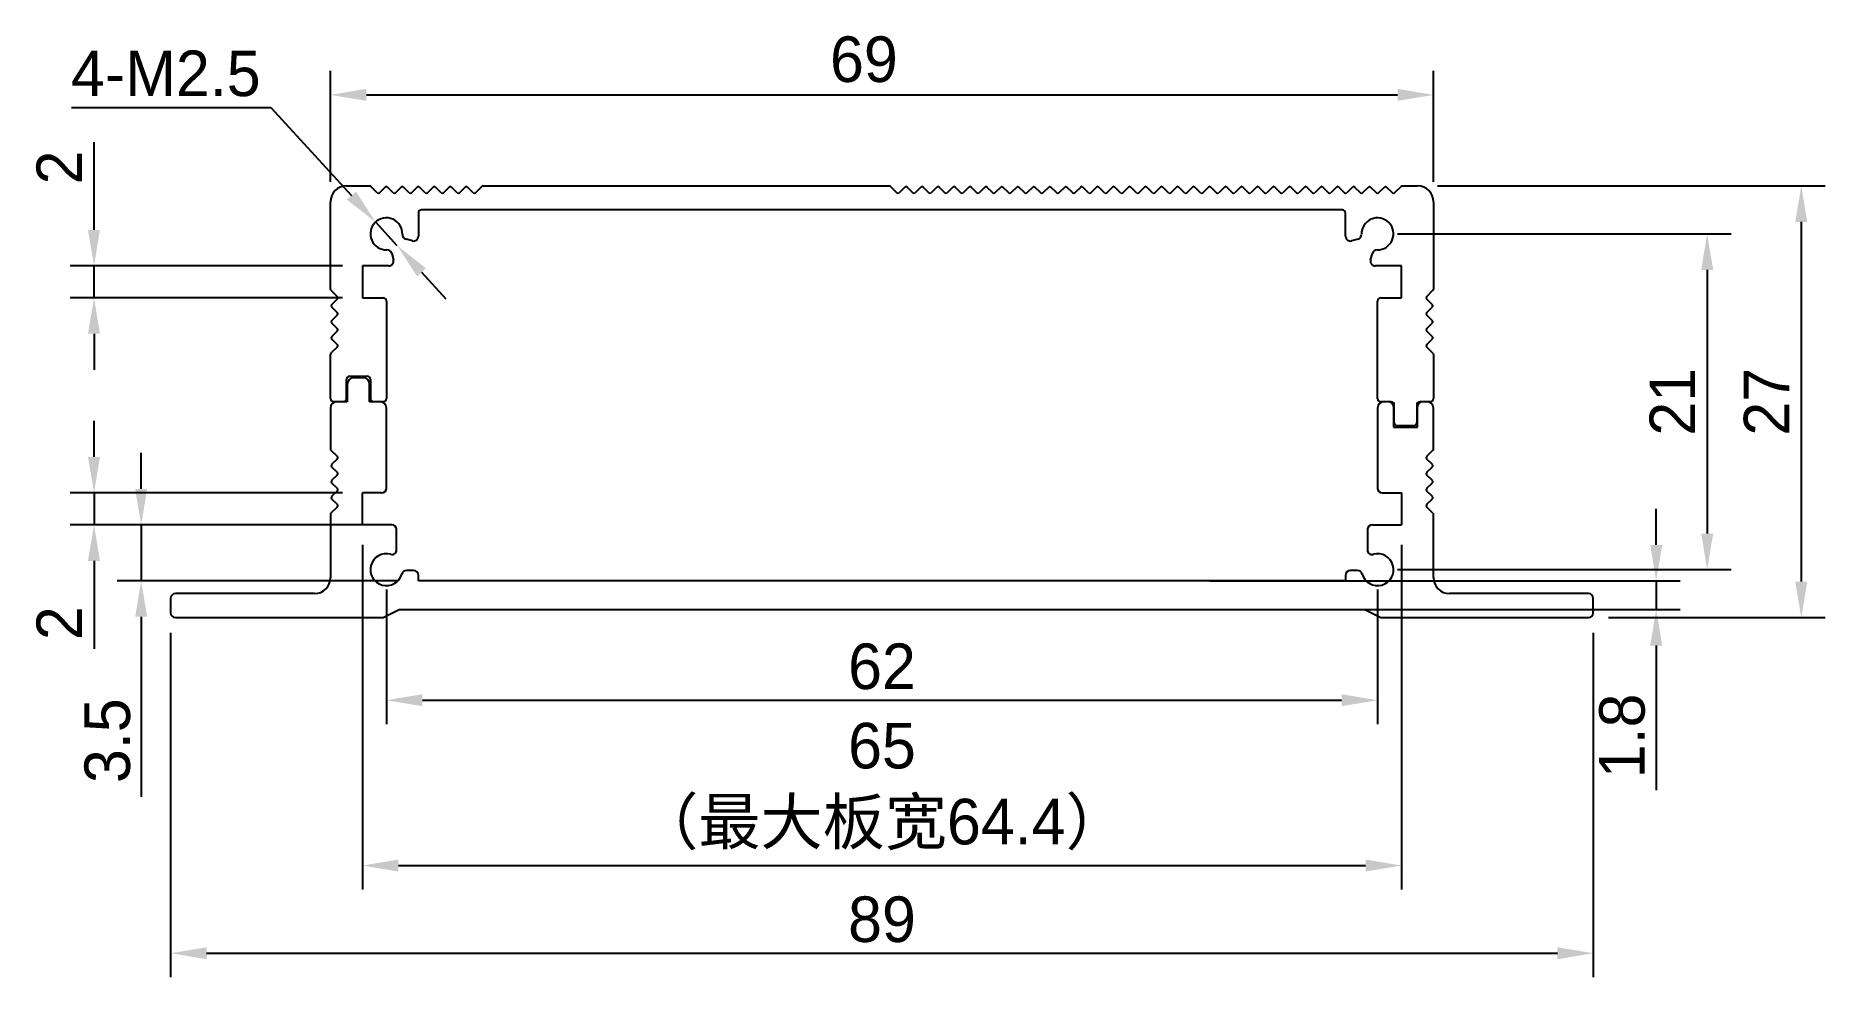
# Model space of a CAD drawing. Header units: millimetres. Extents: x 20080 to 20192, y -3852 to -3794.
import ezdxf

# ---------------------------------------------------------------- set-up
doc = ezdxf.new("R2010")
doc.units = ezdxf.units.MM
doc.header["$LTSCALE"] = 0.5
doc.header["$PDMODE"] = 35
for name, color, linetype, lineweight in [('3标注', 30, 'Continuous', 9), ('标注线', 7, 'Continuous', 13), ('粗实线', 7, 'Continuous', 25)]:
    doc.layers.add(name, color=color, linetype=linetype, lineweight=lineweight)
doc.styles.get("Standard").update_dxf_attribs({"font": ''})
doc.styles.get('Standard').set_extended_font_data('思源黑体 Normal')
doc.dimstyles.new('1比1 文字2.85', dxfattribs={"dimtxt": 2.85, "dimasz": 2.25, "dimexe": 1.5, "dimexo": 1.25, "dimgap": 0.7, "dimtad": 1, "dimdec": 1, "dimdsep": 46, "dimtxsty": 'Standard', "dimcen": 1.8, "dimadec": 0, "dimazin": 0, "dimtfac": 1, "dimtdec": 1, "dimtmove": 0, "dimatfit": 3, "dimfxl": 1, "dimarcsym": 0})
doc.dimstyles.new('1比1 文字2.85直径', dxfattribs={"dimtxt": 2.85, "dimasz": 2.25, "dimexe": 1.5, "dimexo": 1.25, "dimgap": 0.7, "dimtad": 1, "dimtih": 1, "dimtoh": 1, "dimdec": 1, "dimdsep": 46, "dimtxsty": 'Standard', "dimcen": 1.8, "dimadec": 0, "dimazin": 0, "dimtfac": 1, "dimtdec": 1, "dimtmove": 0, "dimatfit": 3, "dimfxl": 1, "dimarcsym": 0})

# ---------------------------------------------------------------- blocks, each defined once
blk = doc.blocks.new('*D81')
at = {"layer": 'Defpoints', "color": 0, "ltscale": 0.1}
for p in [(20167.26, -3797.27), (20098.26, -3803.96), (20167.26, -3803.96)]:
    blk.add_point(p, dxfattribs=at)
at = {"layer": '标注线', "color": 0, "lineweight": -2, "ltscale": 0.1}
for p, q in [((20098.26, -3802.71), (20098.26, -3795.77)), ((20167.26, -3802.71), (20167.26, -3795.77)), ((20100.51, -3797.27), (20165.01, -3797.27))]:
    blk.add_line(p, q, dxfattribs=at)
at = {"layer": '标注线', "color": 0, "ltscale": 0.1}
for points in [[(20100.51, -3796.89), (20100.51, -3797.64), (20098.26, -3797.27)], [(20165.01, -3796.89), (20165.01, -3797.64), (20167.26, -3797.27)]]:
    blk.add_solid(points, dxfattribs=at)
at = {"layer": '标注线', "color": 0, "ltscale": 0.1, "insert": (20131.63, -3793.61), "char_height": 2.85, "attachment_point": 2}
blk.add_mtext('69', dxfattribs=at)
blk = doc.blocks.new('*D82')
at = {"layer": 'Defpoints', "color": 0, "ltscale": 0.1}
for p in [(20163.76, -3805.96), (20163.76, -3826.96), (20184.38, -3826.96)]:
    blk.add_point(p, dxfattribs=at)
at = {"layer": '标注线', "color": 0, "lineweight": -2, "ltscale": 0.1}
for p, q in [((20165.01, -3805.96), (20185.88, -3805.96)), ((20184.38, -3808.21), (20184.38, -3824.71)), ((20165.01, -3826.96), (20185.88, -3826.96))]:
    blk.add_line(p, q, dxfattribs=at)
at = {"layer": '标注线', "color": 0, "ltscale": 0.1}
for points in [[(20184.01, -3808.21), (20184.76, -3808.21), (20184.38, -3805.96)], [(20184.01, -3824.71), (20184.76, -3824.71), (20184.38, -3826.96)]]:
    blk.add_solid(points, dxfattribs=at)
at = {"layer": '标注线', "color": 0, "ltscale": 0.1, "insert": (20180.78, -3816.46), "char_height": 2.85, "attachment_point": 2, "rotation": 90}
blk.add_mtext('21', dxfattribs=at)
blk = doc.blocks.new('*D83')
at = {"layer": 'Defpoints', "color": 0, "ltscale": 0.1}
for p in [(20166.26, -3802.96), (20176.96, -3829.96), (20190.27, -3829.96)]:
    blk.add_point(p, dxfattribs=at)
at = {"layer": '标注线', "color": 0, "lineweight": -2, "ltscale": 0.1}
for p, q in [((20167.51, -3802.96), (20191.77, -3802.96)), ((20190.27, -3805.21), (20190.27, -3827.71)), ((20178.21, -3829.96), (20191.77, -3829.96))]:
    blk.add_line(p, q, dxfattribs=at)
at = {"layer": '标注线', "color": 0, "ltscale": 0.1}
for points in [[(20189.89, -3805.21), (20190.64, -3805.21), (20190.27, -3802.96)], [(20189.89, -3827.71), (20190.64, -3827.71), (20190.27, -3829.96)]]:
    blk.add_solid(points, dxfattribs=at)
at = {"layer": '标注线', "color": 0, "ltscale": 0.1, "insert": (20186.67, -3816.46), "char_height": 2.85, "attachment_point": 2, "rotation": 90}
blk.add_mtext('27', dxfattribs=at)
blk = doc.blocks.new('*D84')
at = {"layer": 'Defpoints', "color": 0, "ltscale": 0.1}
for p in [(20102.1, -3824.16), (20086.42, -3827.66), (20103.76, -3827.66)]:
    blk.add_point(p, dxfattribs=at)
at = {"layer": '标注线', "color": 0, "lineweight": -2, "ltscale": 0.1}
for p, q in [((20086.42, -3821.91), (20086.42, -3819.66)), ((20100.85, -3824.16), (20084.92, -3824.16)), ((20086.42, -3824.16), (20086.42, -3827.66)), ((20102.51, -3827.66), (20084.92, -3827.66)), ((20086.42, -3829.91), (20086.42, -3841.16))]:
    blk.add_line(p, q, dxfattribs=at)
at = {"layer": '标注线', "color": 0, "ltscale": 0.1}
for points in [[(20086.04, -3821.91), (20086.79, -3821.91), (20086.42, -3824.16)], [(20086.04, -3829.91), (20086.79, -3829.91), (20086.42, -3827.66)]]:
    blk.add_solid(points, dxfattribs=at)
at = {"layer": '标注线', "color": 0, "ltscale": 0.1, "insert": (20082.87, -3837.66), "char_height": 2.85, "attachment_point": 2, "rotation": 90}
blk.add_mtext('3.5', dxfattribs=at)
blk = doc.blocks.new('*D85')
at = {"layer": 'Defpoints', "color": 0, "ltscale": 0.1}
for p in [(20100.26, -3822.16), (20083.47, -3824.16), (20100.26, -3824.16)]:
    blk.add_point(p, dxfattribs=at)
at = {"layer": '标注线', "color": 0, "lineweight": -2, "ltscale": 0.1}
for p, q in [((20083.47, -3819.91), (20083.47, -3817.66)), ((20099.01, -3822.16), (20081.97, -3822.16)), ((20083.47, -3822.16), (20083.47, -3824.16)), ((20099.01, -3824.16), (20081.97, -3824.16)), ((20083.47, -3826.41), (20083.47, -3831.91))]:
    blk.add_line(p, q, dxfattribs=at)
at = {"layer": '标注线', "color": 0, "ltscale": 0.1}
for points in [[(20083.09, -3819.91), (20083.84, -3819.91), (20083.47, -3822.16)], [(20083.09, -3826.41), (20083.84, -3826.41), (20083.47, -3824.16)]]:
    blk.add_solid(points, dxfattribs=at)
at = {"layer": '标注线', "color": 0, "ltscale": 0.1, "insert": (20079.87, -3830.31), "char_height": 2.85, "attachment_point": 2, "rotation": 90}
blk.add_mtext('2', dxfattribs=at)
blk = doc.blocks.new('*D87')
at = {"layer": 'Defpoints', "color": 0, "ltscale": 0.1}
for p in [(20100.26, -3807.96), (20083.47, -3809.96), (20100.26, -3809.96)]:
    blk.add_point(p, dxfattribs=at)
at = {"layer": '标注线', "color": 0, "lineweight": -2, "ltscale": 0.1}
for p, q in [((20083.47, -3805.71), (20083.47, -3800.22)), ((20099.01, -3807.96), (20081.97, -3807.96)), ((20083.47, -3809.96), (20083.47, -3807.96)), ((20099.01, -3809.96), (20081.97, -3809.96)), ((20083.47, -3812.21), (20083.47, -3814.46))]:
    blk.add_line(p, q, dxfattribs=at)
at = {"layer": '标注线', "color": 0, "ltscale": 0.1}
for points in [[(20083.09, -3805.71), (20083.84, -3805.71), (20083.47, -3807.96)], [(20083.09, -3812.21), (20083.84, -3812.21), (20083.47, -3809.96)]]:
    blk.add_solid(points, dxfattribs=at)
at = {"layer": '标注线', "color": 0, "ltscale": 0.1, "insert": (20079.87, -3801.81), "char_height": 2.85, "attachment_point": 2, "rotation": 90}
blk.add_mtext('2', dxfattribs=at)
blk = doc.blocks.new('*D88')
at = {"layer": 'Defpoints', "color": 0, "ltscale": 0.1}
for p in [(20101.76, -3826.96), (20163.76, -3826.96), (20163.76, -3835.13)]:
    blk.add_point(p, dxfattribs=at)
at = {"layer": '标注线', "color": 0, "lineweight": -2, "ltscale": 0.1}
for p, q in [((20101.76, -3828.21), (20101.76, -3836.63)), ((20163.76, -3828.21), (20163.76, -3836.63)), ((20104.01, -3835.13), (20161.51, -3835.13))]:
    blk.add_line(p, q, dxfattribs=at)
at = {"layer": '标注线', "color": 0, "ltscale": 0.1}
for points in [[(20104.01, -3834.75), (20104.01, -3835.5), (20101.76, -3835.13)], [(20161.51, -3834.75), (20161.51, -3835.5), (20163.76, -3835.13)]]:
    blk.add_solid(points, dxfattribs=at)
at = {"layer": '标注线', "color": 0, "ltscale": 0.1, "insert": (20132.76, -3831.58), "char_height": 2.85, "attachment_point": 2}
blk.add_mtext('62', dxfattribs=at)
blk = doc.blocks.new('*D89')
at = {"layer": 'Defpoints', "color": 0, "ltscale": 0.1}
for p in [(20088.26, -3829.66), (20177.26, -3829.66), (20177.26, -3850.95)]:
    blk.add_point(p, dxfattribs=at)
at = {"layer": '标注线', "color": 0, "lineweight": -2, "ltscale": 0.1}
for p, q in [((20088.26, -3830.91), (20088.26, -3852.45)), ((20177.26, -3830.91), (20177.26, -3852.45)), ((20090.51, -3850.95), (20175.01, -3850.95))]:
    blk.add_line(p, q, dxfattribs=at)
at = {"layer": '标注线', "color": 0, "ltscale": 0.1}
for points in [[(20090.51, -3850.58), (20090.51, -3851.33), (20088.26, -3850.95)], [(20175.01, -3850.58), (20175.01, -3851.33), (20177.26, -3850.95)]]:
    blk.add_solid(points, dxfattribs=at)
at = {"layer": '标注线', "color": 0, "ltscale": 0.1, "insert": (20132.76, -3847.4), "char_height": 2.85, "attachment_point": 2}
blk.add_mtext('89', dxfattribs=at)
blk = doc.blocks.new('*D90')
at = {"layer": 'Defpoints', "color": 0, "ltscale": 0.1}
for p in [(20101.09, -3805.23), (20102.44, -3806.7)]:
    blk.add_point(p, dxfattribs=at)
at = {"layer": '标注线', "color": 0, "lineweight": -2, "ltscale": 0.1}
for p, q in [((20082.07, -3798.06), (20094.54, -3798.06)), ((20094.54, -3798.06), (20099.57, -3803.56)), ((20102.44, -3806.7), (20101.09, -3805.23)), ((20103.96, -3808.36), (20105.48, -3810.02))]:
    blk.add_line(p, q, dxfattribs=at)
at = {"layer": '标注线', "color": 0, "ltscale": 0.1}
for points in [[(20099.85, -3803.31), (20099.29, -3803.82), (20101.09, -3805.23)], [(20104.23, -3808.11), (20103.68, -3808.62), (20102.44, -3806.7)]]:
    blk.add_solid(points, dxfattribs=at)
at = {"layer": '标注线', "color": 0, "ltscale": 0.1, "insert": (20087.96, -3795.94), "char_height": 2.85, "attachment_point": 5}
blk.add_mtext('4-M2.5', dxfattribs=at)
blk = doc.blocks.new('*D91')
at = {"layer": 'Defpoints', "color": 0, "ltscale": 0.1}
for p in [(20151.99, -3827.66), (20151.99, -3829.46), (20181.19, -3829.46)]:
    blk.add_point(p, dxfattribs=at)
at = {"layer": '标注线', "color": 0, "lineweight": -2, "ltscale": 0.1}
for p, q in [((20181.19, -3825.41), (20181.19, -3823.16)), ((20153.24, -3827.66), (20182.69, -3827.66)), ((20181.19, -3827.66), (20181.19, -3829.46)), ((20153.24, -3829.46), (20182.69, -3829.46)), ((20181.19, -3831.71), (20181.19, -3840.75))]:
    blk.add_line(p, q, dxfattribs=at)
at = {"layer": '标注线', "color": 0, "ltscale": 0.1}
for points in [[(20180.82, -3825.41), (20181.57, -3825.41), (20181.19, -3827.66)], [(20180.82, -3831.71), (20181.57, -3831.71), (20181.19, -3829.46)]]:
    blk.add_solid(points, dxfattribs=at)
at = {"layer": '标注线', "color": 0, "ltscale": 0.1, "insert": (20179.07, -3837.36), "char_height": 2.85, "attachment_point": 5, "rotation": 90}
blk.add_mtext('1.8', dxfattribs=at)
blk = doc.blocks.new('*D92')
at = {"layer": '3标注', "color": 0, "lineweight": -2, "ltscale": 0.1}
for p, q in [((20100.26, -3825.41), (20100.26, -3846.97)), ((20165.26, -3825.41), (20165.26, -3846.97)), ((20102.51, -3845.47), (20163.01, -3845.47))]:
    blk.add_line(p, q, dxfattribs=at)
at = {"layer": '3标注', "color": 0, "ltscale": 0.1}
for points in [[(20102.51, -3845.09), (20102.51, -3845.84), (20100.26, -3845.47)], [(20163.01, -3845.09), (20163.01, -3845.84), (20165.26, -3845.47)]]:
    blk.add_solid(points, dxfattribs=at)
at = {"layer": 'Defpoints', "color": 0, "ltscale": 0.1}
for p in [(20100.26, -3824.16), (20165.26, -3824.16), (20165.26, -3845.47)]:
    blk.add_point(p, dxfattribs=at)
at = {"layer": '3标注', "color": 0, "ltscale": 0.1, "insert": (20132.76, -3840.53), "char_height": 2.85, "attachment_point": 5}
blk.add_mtext('65\\P（最大板宽64.4）', dxfattribs=at)

msp = doc.modelspace()

# ---------------------------------------------------------------- linework, layer by layer
at = {"layer": '粗实线'}
for p, q in [((20099.26, -3802.96), (20100.72, -3802.96)), ((20101.19, -3803.39), (20100.79, -3802.99)), ((20101.69, -3803.03), (20101.33, -3803.39)), ((20102.19, -3803.39), (20101.83, -3803.03)), ((20102.69, -3803.03), (20102.33, -3803.39)), ((20103.19, -3803.39), (20102.83, -3803.03)), ((20103.69, -3803.03), (20103.33, -3803.39)), ((20104.19, -3803.39), (20103.83, -3803.03)), ((20104.69, -3803.03), (20104.33, -3803.39)), ((20105.19, -3803.39), (20104.83, -3803.03)), ((20105.69, -3803.03), (20105.33, -3803.39)), ((20106.19, -3803.39), (20105.83, -3803.03)), ((20106.69, -3803.03), (20106.33, -3803.39)), ((20107.19, -3803.39), (20106.83, -3803.03)), ((20107.73, -3802.99), (20107.33, -3803.39)), ((20107.81, -3802.96), (20133.22, -3802.96)), ((20133.69, -3803.39), (20133.29, -3802.99)), ((20134.19, -3803.03), (20133.83, -3803.39)), ((20134.69, -3803.39), (20134.33, -3803.03)), ((20135.19, -3803.03), (20134.83, -3803.39)), ((20135.69, -3803.39), (20135.33, -3803.03)), ((20136.19, -3803.03), (20135.83, -3803.39)), ((20136.69, -3803.39), (20136.33, -3803.03)), ((20137.19, -3803.03), (20136.83, -3803.39)), ((20137.69, -3803.39), (20137.33, -3803.03)), ((20138.19, -3803.03), (20137.83, -3803.39)), ((20138.69, -3803.39), (20138.33, -3803.03)), ((20139.19, -3803.03), (20138.83, -3803.39)), ((20139.69, -3803.39), (20139.33, -3803.03)), ((20140.19, -3803.03), (20139.83, -3803.39)), ((20140.69, -3803.39), (20140.33, -3803.03)), ((20141.19, -3803.03), (20140.83, -3803.39)), ((20141.69, -3803.39), (20141.33, -3803.03)), ((20142.19, -3803.03), (20141.83, -3803.39)), ((20142.69, -3803.39), (20142.33, -3803.03)), ((20143.19, -3803.03), (20142.83, -3803.39)), ((20143.69, -3803.39), (20143.33, -3803.03)), ((20144.19, -3803.03), (20143.83, -3803.39)), ((20144.69, -3803.39), (20144.33, -3803.03)), ((20145.19, -3803.03), (20144.83, -3803.39)), ((20145.69, -3803.39), (20145.33, -3803.03)), ((20146.19, -3803.03), (20145.83, -3803.39)), ((20146.69, -3803.39), (20146.33, -3803.03)), ((20147.19, -3803.03), (20146.83, -3803.39)), ((20147.69, -3803.39), (20147.33, -3803.03)), ((20148.19, -3803.03), (20147.83, -3803.39)), ((20148.69, -3803.39), (20148.33, -3803.03)), ((20149.19, -3803.03), (20148.83, -3803.39)), ((20149.69, -3803.39), (20149.33, -3803.03)), ((20150.19, -3803.03), (20149.83, -3803.39)), ((20150.69, -3803.39), (20150.33, -3803.03)), ((20151.19, -3803.03), (20150.83, -3803.39)), ((20151.69, -3803.39), (20151.33, -3803.03)), ((20152.19, -3803.03), (20151.83, -3803.39)), ((20152.69, -3803.39), (20152.33, -3803.03)), ((20153.19, -3803.03), (20152.83, -3803.39)), ((20153.69, -3803.39), (20153.33, -3803.03)), ((20154.19, -3803.03), (20153.83, -3803.39)), ((20154.69, -3803.39), (20154.33, -3803.03)), ((20155.19, -3803.03), (20154.83, -3803.39)), ((20155.69, -3803.39), (20155.33, -3803.03)), ((20156.19, -3803.03), (20155.83, -3803.39)), ((20156.69, -3803.39), (20156.33, -3803.03)), ((20157.19, -3803.03), (20156.83, -3803.39)), ((20157.69, -3803.39), (20157.33, -3803.03)), ((20158.19, -3803.03), (20157.83, -3803.39)), ((20158.69, -3803.39), (20158.33, -3803.03)), ((20159.19, -3803.03), (20158.83, -3803.39)), ((20159.69, -3803.39), (20159.33, -3803.03)), ((20160.19, -3803.03), (20159.83, -3803.39)), ((20160.69, -3803.39), (20160.33, -3803.03)), ((20161.19, -3803.03), (20160.83, -3803.39)), ((20161.69, -3803.39), (20161.33, -3803.03)), ((20162.19, -3803.03), (20161.83, -3803.39)), ((20162.69, -3803.39), (20162.33, -3803.03)), ((20163.19, -3803.03), (20162.83, -3803.39)), ((20163.69, -3803.39), (20163.33, -3803.03)), ((20164.19, -3803.03), (20163.83, -3803.39)), ((20164.69, -3803.39), (20164.33, -3803.03)), ((20165.23, -3802.99), (20164.83, -3803.39)), ((20165.31, -3802.96), (20166.26, -3802.96)), ((20098.26, -3809.42), (20098.26, -3803.96)), ((20103.76, -3804.66), (20103.76, -3806.11)), ((20161.56, -3804.46), (20103.96, -3804.46)), ((20161.76, -3806.11), (20161.76, -3804.66)), ((20167.26, -3803.96), (20167.26, -3809.42)), ((20103.39, -3806.4), (20102.99, -3806.29)), ((20162.54, -3806.29), (20162.14, -3806.4)), ((20100.26, -3807.96), (20100.26, -3809.96)), ((20101.91, -3807.96), (20100.26, -3807.96)), ((20102.09, -3807.19), (20102.2, -3807.59)), ((20163.33, -3807.59), (20163.44, -3807.19)), ((20165.26, -3807.96), (20163.62, -3807.96)), ((20165.26, -3809.96), (20165.26, -3807.96)), ((20098.29, -3809.49), (20098.69, -3809.89)), ((20098.69, -3810.03), (20098.33, -3810.39)), ((20100.26, -3809.96), (20101.56, -3809.96)), ((20101.76, -3810.16), (20101.76, -3816.26)), ((20163.76, -3816.26), (20163.76, -3810.16)), ((20163.96, -3809.96), (20165.26, -3809.96)), ((20166.83, -3809.89), (20167.23, -3809.49)), ((20167.19, -3810.39), (20166.83, -3810.03)), ((20098.33, -3810.53), (20098.69, -3810.89)), ((20098.69, -3811.03), (20098.33, -3811.39)), ((20098.33, -3811.53), (20098.69, -3811.89)), ((20166.83, -3810.89), (20167.19, -3810.53)), ((20167.19, -3811.39), (20166.83, -3811.03)), ((20166.83, -3811.89), (20167.19, -3811.53)), ((20098.69, -3812.03), (20098.33, -3812.39)), ((20098.33, -3812.53), (20098.69, -3812.89)), ((20167.19, -3812.39), (20166.83, -3812.03)), ((20166.83, -3812.89), (20167.19, -3812.53)), ((20098.26, -3816.26), (20098.26, -3813.5)), ((20098.69, -3813.03), (20098.29, -3813.43)), ((20167.23, -3813.43), (20166.83, -3813.03)), ((20167.26, -3813.5), (20167.26, -3816.26)), ((20099.46, -3814.86), (20100.56, -3814.86)), ((20099.26, -3816.26), (20099.26, -3815.06)), ((20099.31, -3815.36), (20099.31, -3816.46)), ((20100.31, -3814.96), (20099.71, -3814.96)), ((20100.71, -3816.46), (20100.71, -3815.36)), ((20100.76, -3815.06), (20100.76, -3816.26)), ((20098.26, -3816.86), (20098.26, -3819.42)), ((20099.06, -3816.46), (20098.46, -3816.46)), ((20099.31, -3816.46), (20098.66, -3816.46)), ((20101.36, -3816.46), (20100.71, -3816.46)), ((20101.56, -3816.46), (20100.96, -3816.46)), ((20101.76, -3821.86), (20101.76, -3816.86)), ((20163.76, -3816.86), (20163.76, -3821.86)), ((20164.61, -3816.46), (20163.96, -3816.46)), ((20164.46, -3816.46), (20164.16, -3816.46)), ((20164.76, -3816.76), (20164.76, -3818.06)), ((20164.81, -3817.76), (20164.81, -3816.66)), ((20166.21, -3816.66), (20166.21, -3817.76)), ((20166.26, -3818.06), (20166.26, -3816.76)), ((20167.06, -3816.46), (20166.41, -3816.46)), ((20166.86, -3816.46), (20166.56, -3816.46)), ((20167.26, -3819.42), (20167.26, -3816.86)), ((20164.76, -3818.06), (20166.26, -3818.06)), ((20166.01, -3817.96), (20165.01, -3817.96)), ((20098.29, -3819.49), (20098.69, -3819.89)), ((20098.69, -3820.03), (20098.33, -3820.39)), ((20166.83, -3819.89), (20167.23, -3819.49)), ((20167.19, -3820.39), (20166.83, -3820.03)), ((20098.33, -3820.53), (20098.69, -3820.89)), ((20098.69, -3821.03), (20098.33, -3821.39)), ((20098.33, -3821.53), (20098.69, -3821.89)), ((20166.83, -3820.89), (20167.19, -3820.53)), ((20167.19, -3821.39), (20166.83, -3821.03)), ((20166.83, -3821.89), (20167.19, -3821.53)), ((20098.69, -3822.03), (20098.33, -3822.39)), ((20098.33, -3822.53), (20098.69, -3822.89)), ((20101.46, -3822.16), (20100.26, -3822.16)), ((20100.26, -3824.16), (20100.26, -3822.16)), ((20164.06, -3822.16), (20165.26, -3822.16)), ((20165.26, -3822.16), (20165.26, -3824.16)), ((20167.19, -3822.39), (20166.83, -3822.03)), ((20166.83, -3822.89), (20167.19, -3822.53)), ((20098.26, -3823.5), (20098.26, -3827.46)), ((20098.69, -3823.03), (20098.29, -3823.43)), ((20167.23, -3823.43), (20166.83, -3823.03)), ((20167.26, -3827.46), (20167.26, -3823.5)), ((20102.1, -3824.16), (20100.26, -3824.16)), ((20102.4, -3825.71), (20102.4, -3824.46)), ((20163.13, -3824.46), (20163.13, -3825.71)), ((20163.43, -3824.16), (20165.26, -3824.16)), ((20103.46, -3827.02), (20103.01, -3827.02)), ((20162.51, -3827.02), (20162.06, -3827.02)), ((20103.76, -3827.66), (20103.76, -3827.32)), ((20161.76, -3827.66), (20103.76, -3827.66)), ((20161.76, -3827.32), (20161.76, -3827.66)), ((20088.26, -3828.76), (20088.26, -3829.66)), ((20097.26, -3828.46), (20088.56, -3828.46)), ((20101.56, -3829.96), (20102.56, -3829.46)), ((20102.56, -3829.46), (20162.96, -3829.46)), ((20162.96, -3829.46), (20163.96, -3829.96)), ((20176.96, -3828.46), (20168.26, -3828.46)), ((20177.26, -3829.66), (20177.26, -3828.76)), ((20088.56, -3829.96), (20101.56, -3829.96)), ((20163.96, -3829.96), (20176.96, -3829.96))]:
    msp.add_line(p, q, dxfattribs=at)
for centre, radius, start, end in [((20099.26, -3803.96), 1, 90, 180), ((20100.72, -3803.06), 0.1, 45, 90), ((20101.26, -3803.32), 0.1, 225, 315), ((20101.76, -3803.1), 0.1, 45, 135), ((20102.26, -3803.32), 0.1, 225, 315), ((20102.76, -3803.1), 0.1, 45, 135), ((20103.26, -3803.32), 0.1, 225, 315), ((20103.76, -3803.1), 0.1, 45, 135), ((20104.26, -3803.32), 0.1, 225, 315), ((20104.76, -3803.1), 0.1, 45, 135), ((20105.26, -3803.32), 0.1, 225, 315), ((20105.76, -3803.1), 0.1, 45, 135), ((20106.26, -3803.32), 0.1, 225, 315), ((20106.76, -3803.1), 0.1, 45, 135), ((20107.26, -3803.32), 0.1, 225, 315), ((20107.81, -3803.06), 0.1, 90, 135), ((20133.22, -3803.06), 0.1, 45, 90), ((20133.76, -3803.32), 0.1, 225, 315), ((20134.26, -3803.1), 0.1, 45, 135), ((20134.76, -3803.32), 0.1, 225, 315), ((20135.26, -3803.1), 0.1, 45, 135), ((20135.76, -3803.32), 0.1, 225, 315), ((20136.26, -3803.1), 0.1, 45, 135), ((20136.76, -3803.32), 0.1, 225, 315), ((20137.26, -3803.1), 0.1, 45, 135), ((20137.76, -3803.32), 0.1, 225, 315), ((20138.26, -3803.1), 0.1, 45, 135), ((20138.76, -3803.32), 0.1, 225, 315), ((20139.26, -3803.1), 0.1, 45, 135), ((20139.76, -3803.32), 0.1, 225, 315), ((20140.26, -3803.1), 0.1, 45, 135), ((20140.76, -3803.32), 0.1, 225, 315), ((20141.26, -3803.1), 0.1, 45, 135), ((20141.76, -3803.32), 0.1, 225, 315), ((20142.26, -3803.1), 0.1, 45, 135), ((20142.76, -3803.32), 0.1, 225, 315), ((20143.26, -3803.1), 0.1, 45, 135), ((20143.76, -3803.32), 0.1, 225, 315), ((20144.26, -3803.1), 0.1, 45, 135), ((20144.76, -3803.32), 0.1, 225, 315), ((20145.26, -3803.1), 0.1, 45, 135), ((20145.76, -3803.32), 0.1, 225, 315), ((20146.26, -3803.1), 0.1, 45, 135), ((20146.76, -3803.32), 0.1, 225, 315), ((20147.26, -3803.1), 0.1, 45, 135), ((20147.76, -3803.32), 0.1, 225, 315), ((20148.26, -3803.1), 0.1, 45, 135), ((20148.76, -3803.32), 0.1, 225, 315), ((20149.26, -3803.1), 0.1, 45, 135), ((20149.76, -3803.32), 0.1, 225, 315), ((20150.26, -3803.1), 0.1, 45, 135), ((20150.76, -3803.32), 0.1, 225, 315), ((20151.26, -3803.1), 0.1, 45, 135), ((20151.76, -3803.32), 0.1, 225, 315), ((20152.26, -3803.1), 0.1, 45, 135), ((20152.76, -3803.32), 0.1, 225, 315), ((20153.26, -3803.1), 0.1, 45, 135), ((20153.76, -3803.32), 0.1, 225, 315), ((20154.26, -3803.1), 0.1, 45, 135), ((20154.76, -3803.32), 0.1, 225, 315), ((20155.26, -3803.1), 0.1, 45, 135), ((20155.76, -3803.32), 0.1, 225, 315), ((20156.26, -3803.1), 0.1, 45, 135), ((20156.76, -3803.32), 0.1, 225, 315), ((20157.26, -3803.1), 0.1, 45, 135), ((20157.76, -3803.32), 0.1, 225, 315), ((20158.26, -3803.1), 0.1, 45, 135), ((20158.76, -3803.32), 0.1, 225, 315), ((20159.26, -3803.1), 0.1, 45, 135), ((20159.76, -3803.32), 0.1, 225, 315), ((20160.26, -3803.1), 0.1, 45, 135), ((20160.76, -3803.32), 0.1, 225, 315), ((20161.26, -3803.1), 0.1, 45, 135), ((20161.76, -3803.32), 0.1, 225, 315), ((20162.26, -3803.1), 0.1, 45, 135), ((20162.76, -3803.32), 0.1, 225, 315), ((20163.26, -3803.1), 0.1, 45, 135), ((20163.76, -3803.32), 0.1, 225, 315), ((20164.26, -3803.1), 0.1, 45, 135), ((20164.76, -3803.32), 0.1, 225, 315), ((20165.31, -3803.06), 0.1, 90, 135), ((20166.26, -3803.96), 1, 0, 90), ((20103.96, -3804.66), 0.2, 90, 180), ((20161.56, -3804.66), 0.2, 0, 90), ((20101.76, -3805.96), 1, 358.3424, 271.6576), ((20163.76, -3805.96), 1, 268.3424, 181.6576), ((20101.8, -3807.26), 0.3, 15, 91.6576), ((20103.06, -3806), 0.3, 178.3424, 255), ((20103.46, -3806.11), 0.3, 255, 0), ((20162.06, -3806.11), 0.3, 180, 285), ((20162.46, -3806), 0.3, 285, 1.6576), ((20163.73, -3807.26), 0.3, 88.3424, 165), ((20101.91, -3807.66), 0.3, 270, 15), ((20163.62, -3807.66), 0.3, 165, 270), ((20098.36, -3809.42), 0.1, 180, 225), ((20098.41, -3810.46), 0.1, 135, 225), ((20098.62, -3809.96), 0.1, 315, 45), ((20101.56, -3810.16), 0.2, 0, 90), ((20163.96, -3810.16), 0.2, 90, 180), ((20166.91, -3809.96), 0.1, 135, 225), ((20167.12, -3810.46), 0.1, 315, 45), ((20167.16, -3809.42), 0.1, 315, 0), ((20098.41, -3811.46), 0.1, 135, 225), ((20098.62, -3810.96), 0.1, 315, 45), ((20166.91, -3810.96), 0.1, 135, 225), ((20167.12, -3811.46), 0.1, 315, 45), ((20098.41, -3812.46), 0.1, 135, 225), ((20098.62, -3811.96), 0.1, 315, 45), ((20166.91, -3811.96), 0.1, 135, 225), ((20167.12, -3812.46), 0.1, 315, 45), ((20098.36, -3813.5), 0.1, 135, 180), ((20098.62, -3812.96), 0.1, 315, 45), ((20166.91, -3812.96), 0.1, 135, 225), ((20167.16, -3813.5), 0.1, 0, 45), ((20099.46, -3815.06), 0.2, 90, 180), ((20100.56, -3815.06), 0.2, 0, 90), ((20099.71, -3815.36), 0.4, 90, 180), ((20100.31, -3815.36), 0.4, 0, 90), ((20098.46, -3816.26), 0.2, 180, 270), ((20098.66, -3816.86), 0.4, 90, 180), ((20099.06, -3816.26), 0.2, 270, 0), ((20100.96, -3816.26), 0.2, 180, 270), ((20101.36, -3816.86), 0.4, 360, 90), ((20101.56, -3816.26), 0.2, 270, 0), ((20163.96, -3816.26), 0.2, 180, 270), ((20164.16, -3816.86), 0.4, 90, 180), ((20164.46, -3816.76), 0.3, 0, 90), ((20164.61, -3816.66), 0.2, 0, 90), ((20166.41, -3816.66), 0.2, 90, 180), ((20166.56, -3816.76), 0.3, 90, 180), ((20166.86, -3816.86), 0.4, 0, 90), ((20167.06, -3816.26), 0.2, 270, 0), ((20165.01, -3817.76), 0.2, 180, 270), ((20166.01, -3817.76), 0.2, 270, 0), ((20098.36, -3819.42), 0.1, 180, 225), ((20098.41, -3820.46), 0.1, 135, 225), ((20098.62, -3819.96), 0.1, 315, 45), ((20166.91, -3819.96), 0.1, 135, 225), ((20167.12, -3820.46), 0.1, 315, 45), ((20167.16, -3819.42), 0.1, 315, 0), ((20098.41, -3821.46), 0.1, 135, 225), ((20098.62, -3820.96), 0.1, 315, 45), ((20166.91, -3820.96), 0.1, 135, 225), ((20167.12, -3821.46), 0.1, 315, 45), ((20098.41, -3822.46), 0.1, 135, 225), ((20098.62, -3821.96), 0.1, 315, 45), ((20101.46, -3821.86), 0.3, 270, 0), ((20164.06, -3821.86), 0.3, 180, 270), ((20166.91, -3821.96), 0.1, 135, 225), ((20167.12, -3822.46), 0.1, 315, 45), ((20098.36, -3823.5), 0.1, 135, 180), ((20098.62, -3822.96), 0.1, 315, 45), ((20166.91, -3822.96), 0.1, 135, 225), ((20167.16, -3823.5), 0.1, 0, 45), ((20102.1, -3824.46), 0.3, 0, 90), ((20163.43, -3824.46), 0.3, 90, 180), ((20101.76, -3826.96), 1, 75.0351, 343.904), ((20102.1, -3825.71), 0.3, 255.0351, 0), ((20163.76, -3826.96), 1, 196.096, 104.9649), ((20163.43, -3825.71), 0.3, 180, 284.9649), ((20103.01, -3827.32), 0.3, 90, 163.904), ((20103.46, -3827.32), 0.3, 0, 90), ((20162.06, -3827.32), 0.3, 90, 180), ((20162.51, -3827.32), 0.3, 16.096, 90), ((20097.26, -3827.46), 1, 270, 0), ((20168.26, -3827.46), 1, 180, 270), ((20088.56, -3828.76), 0.3, 90, 180), ((20176.96, -3828.76), 0.3, 0, 90), ((20088.56, -3829.66), 0.3, 180, 270), ((20176.96, -3829.66), 0.3, 270, 0)]:
    msp.add_arc(centre, radius, start, end, dxfattribs=at)

# ---------------------------------------------------------------- dimensions: what is measured, and where the dimension line sits
at = {"layer": '3标注', "ltscale": 0.1}
dim = msp.add_linear_dim(base=(20165.26, -3845.47), p1=(20100.26, -3824.16), p2=(20165.26, -3824.16), text='<>\\P（最大板宽64.4）', dimstyle='1比1 文字2.85', dxfattribs=at)
dim.commit()
dim.dimension.update_dxf_attribs({"geometry": '*D92', "text_midpoint": (20132.76, -3845.47), "dimtype": 160})
at = {"layer": '标注线', "ltscale": 0.1}
for base, p1, p2, picture, middle in [((20167.26, -3797.27), (20098.26, -3803.96), (20167.26, -3803.96), '*D81', (20131.63, -3797.27)), ((20163.76, -3835.13), (20101.76, -3826.96), (20163.76, -3826.96), '*D88', (20132.76, -3835.13)), ((20177.26, -3850.95), (20088.26, -3829.66), (20177.26, -3829.66), '*D89', (20132.76, -3850.95))]:
    dim = msp.add_linear_dim(base=base, p1=p1, p2=p2, dimstyle='1比1 文字2.85', dxfattribs=at)
    dim.commit()
    dim.dimension.update_dxf_attribs({"geometry": picture, "text_midpoint": middle, "dimtype": 160})
dim = msp.add_diameter_dim_2p(p1=(20102.44, -3806.7), p2=(20101.09, -3805.23), text='4-M2.5', dimstyle='1比1 文字2.85直径', dxfattribs=at)
dim.commit()
dim.dimension.update_dxf_attribs({"geometry": '*D90', "text_midpoint": (20087.96, -3798.06), "dimtype": 163})
for base, p1, p2, picture, middle in [((20083.47, -3809.96), (20100.26, -3807.96), (20100.26, -3809.96), '*D87', (20083.47, -3801.81)), ((20190.27, -3829.96), (20166.26, -3802.96), (20176.96, -3829.96), '*D83', (20190.27, -3816.46)), ((20184.38, -3826.96), (20163.76, -3805.96), (20163.76, -3826.96), '*D82', (20184.38, -3816.46)), ((20083.47, -3824.16), (20100.26, -3822.16), (20100.26, -3824.16), '*D85', (20083.47, -3830.31)), ((20086.42, -3827.66), (20102.1, -3824.16), (20103.76, -3827.66), '*D84', (20086.42, -3837.66)), ((20181.19, -3829.46), (20151.99, -3827.66), (20151.99, -3829.46), '*D91', (20181.19, -3837.36))]:
    dim = msp.add_linear_dim(base=base, p1=p1, p2=p2, angle=90, dimstyle='1比1 文字2.85', dxfattribs=at)
    dim.commit()
    dim.dimension.update_dxf_attribs({"geometry": picture, "text_midpoint": middle, "dimtype": 160})

doc.saveas('drawing.dxf')
